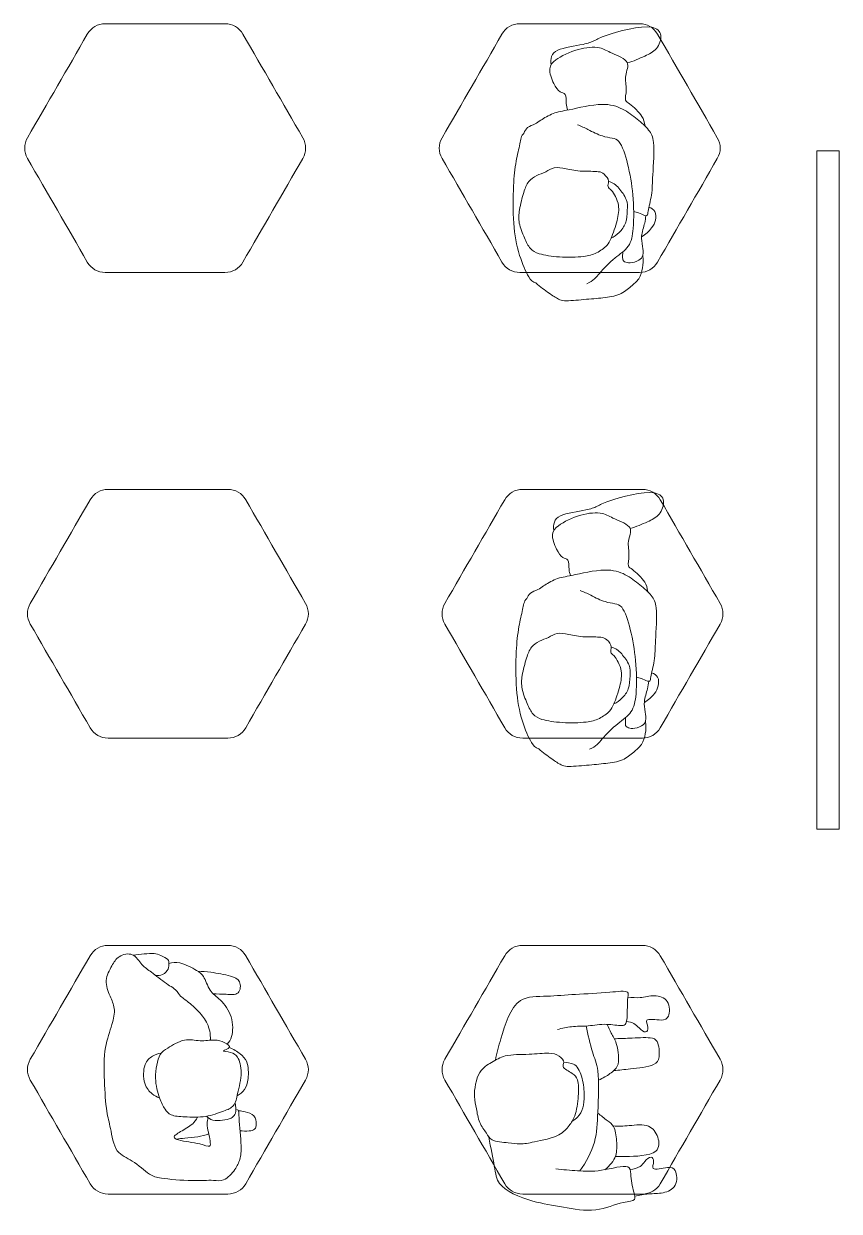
# Model space of a CAD drawing. Header units: centimetres. Extents: x -16.81 to -14.54, y 1.61 to 2.77.
# Drawn here: x -16.3373 to -16.2679, y 2.4335 to 2.5346 of the extents above; entities that cross this region are included whole.
import ezdxf

# ---------------------------------------------------------------- set-up
doc = ezdxf.new("R2010")
doc.units = ezdxf.units.CM
doc.header["$MEASUREMENT"] = 0
doc.layers.get('0').update_dxf_attribs({"lineweight": 0})
doc.layers.add('Planta$Gráfica', color=7, linetype='Continuous', lineweight=0)
doc.layers.add('Planta$Pantallas', color=7, linetype='Continuous', lineweight=0)

msp = doc.modelspace()

# ---------------------------------------------------------------- linework, layer by layer
at = {"color": 18, "lineweight": 0, "true_color": 0x000000}
for points, knots in [([(-16.29245, 2.5311), (-16.2925, 2.53134), (-16.29247, 2.5316), (-16.2924, 2.53182), (-16.29232, 2.53204), (-16.29218, 2.53222), (-16.29188, 2.53235), (-16.29137, 2.53259), (-16.29038, 2.53271), (-16.28973, 2.53285), (-16.28929, 2.53294), (-16.28902, 2.53305), (-16.28876, 2.53317), (-16.2885, 2.53329), (-16.28826, 2.53343), (-16.28775, 2.53361), (-16.28679, 2.53396), (-16.28484, 2.53447), (-16.28388, 2.5343), (-16.28339, 2.53421), (-16.28316, 2.53395), (-16.28311, 2.53361), (-16.28307, 2.53325), (-16.28323, 2.5328), (-16.28349, 2.53249), (-16.28374, 2.53219), (-16.28409, 2.53203), (-16.28448, 2.53185), (-16.28494, 2.53164), (-16.28544, 2.53141), (-16.28595, 2.53127)], [0, 0, 0, 0, 1, 1, 1, 2, 2, 2, 3, 3, 3, 4, 4, 4, 5, 5, 5, 6, 6, 6, 7, 7, 7, 8, 8, 8, 9, 9, 9, 10, 10, 10, 10]), ([(-16.28445, 2.52589), (-16.28451, 2.52627), (-16.28455, 2.52646), (-16.28471, 2.52672), (-16.28494, 2.52707), (-16.28544, 2.52755), (-16.28576, 2.52778), (-16.28594, 2.52791), (-16.28606, 2.52796), (-16.2861, 2.5281), (-16.28616, 2.52828), (-16.28606, 2.52863), (-16.28605, 2.52898), (-16.28604, 2.52938), (-16.28615, 2.52978), (-16.28609, 2.5302), (-16.28604, 2.53059), (-16.28582, 2.531), (-16.28597, 2.5313), (-16.28613, 2.53166), (-16.28679, 2.53188), (-16.28726, 2.53209), (-16.28767, 2.53228), (-16.28794, 2.53247), (-16.28833, 2.53255), (-16.28881, 2.53266), (-16.28948, 2.5326), (-16.29015, 2.53241), (-16.29087, 2.53221), (-16.2916, 2.53185), (-16.29205, 2.53152), (-16.29234, 2.5313), (-16.29252, 2.53109), (-16.29255, 2.53078), (-16.29259, 2.53042), (-16.29241, 2.52991), (-16.29222, 2.52951), (-16.29206, 2.52918), (-16.29188, 2.52893), (-16.29167, 2.52881), (-16.29152, 2.52872), (-16.29135, 2.52871), (-16.29126, 2.52858), (-16.29115, 2.52842), (-16.29117, 2.52807), (-16.29116, 2.52781), (-16.29114, 2.5276), (-16.2911, 2.52744), (-16.29101, 2.52726)], [0, 0, 0, 0, 1, 1, 1, 2, 2, 2, 3, 3, 3, 4, 4, 4, 5, 5, 5, 6, 6, 6, 7, 7, 7, 8, 8, 8, 9, 9, 9, 10, 10, 10, 11, 11, 11, 12, 12, 12, 13, 13, 13, 14, 14, 14, 15, 15, 15, 16, 16, 16, 16]), ([(-16.28542, 2.51863), (-16.28528, 2.51859), (-16.28515, 2.51856), (-16.285, 2.5185), (-16.28483, 2.51843), (-16.28464, 2.51833), (-16.28449, 2.51829), (-16.2844, 2.51826), (-16.28432, 2.51826), (-16.28428, 2.5183), (-16.28422, 2.51835), (-16.28422, 2.51848), (-16.28419, 2.51866), (-16.28413, 2.519), (-16.28399, 2.51953), (-16.28391, 2.52002), (-16.28382, 2.52057), (-16.28383, 2.52106), (-16.28379, 2.52175), (-16.28375, 2.52261), (-16.28364, 2.52378), (-16.28373, 2.52451), (-16.28379, 2.52498), (-16.28392, 2.52528), (-16.28415, 2.52556), (-16.2844, 2.52588), (-16.28476, 2.52618), (-16.28512, 2.52648), (-16.28551, 2.52679), (-16.28592, 2.52711), (-16.28637, 2.52734), (-16.28686, 2.52759), (-16.2874, 2.52775), (-16.28811, 2.52774), (-16.28899, 2.52773), (-16.29013, 2.52744), (-16.29092, 2.52728), (-16.29148, 2.52717), (-16.29187, 2.52712), (-16.29228, 2.52696), (-16.29266, 2.52681), (-16.29306, 2.52657), (-16.29332, 2.52639), (-16.29351, 2.52626), (-16.29363, 2.52617), (-16.2938, 2.52608), (-16.294, 2.52599), (-16.29427, 2.5259), (-16.29444, 2.52576), (-16.2946, 2.52564), (-16.29468, 2.52548), (-16.29475, 2.52532)], [0, 0, 0, 0, 1, 1, 1, 2, 2, 2, 3, 3, 3, 4, 4, 4, 5, 5, 5, 6, 6, 6, 7, 7, 7, 8, 8, 8, 9, 9, 9, 10, 10, 10, 11, 11, 11, 12, 12, 12, 13, 13, 13, 14, 14, 14, 15, 15, 15, 16, 16, 16, 17, 17, 17, 17]), ([(-16.28941, 2.51248), (-16.28882, 2.51272), (-16.28862, 2.51302), (-16.28833, 2.51336), (-16.28798, 2.51379), (-16.28748, 2.51427), (-16.287, 2.51467), (-16.28657, 2.51502), (-16.28615, 2.51529), (-16.28588, 2.51567), (-16.28561, 2.51606), (-16.28551, 2.51656), (-16.28546, 2.51719), (-16.28539, 2.51803), (-16.28541, 2.51909), (-16.28549, 2.52005), (-16.28558, 2.52097), (-16.28573, 2.52181), (-16.28594, 2.52268), (-16.28613, 2.52344), (-16.28637, 2.52422), (-16.28667, 2.52457), (-16.28684, 2.52477), (-16.28703, 2.52483), (-16.28725, 2.52487), (-16.2875, 2.52492), (-16.28778, 2.52495), (-16.28808, 2.52505), (-16.28847, 2.52517), (-16.2889, 2.52539), (-16.28931, 2.5256), (-16.2896, 2.52575), (-16.28988, 2.52589), (-16.2902, 2.526)], [0, 0, 0, 0, 1, 1, 1, 2, 2, 2, 3, 3, 3, 4, 4, 4, 5, 5, 5, 6, 6, 6, 7, 7, 7, 8, 8, 8, 9, 9, 9, 10, 10, 10, 11, 11, 11, 11]), ([(-16.29475, 2.52532), (-16.295, 2.52505), (-16.29504, 2.52474), (-16.2951, 2.52439), (-16.29519, 2.52395), (-16.29532, 2.52345), (-16.29542, 2.52292), (-16.29553, 2.52228), (-16.2956, 2.5216), (-16.29564, 2.5208), (-16.29569, 2.51983), (-16.2957, 2.51868), (-16.29562, 2.51763), (-16.29554, 2.51664), (-16.29539, 2.51573), (-16.29512, 2.51489), (-16.2949, 2.51417), (-16.2946, 2.5135), (-16.29434, 2.51306), (-16.29417, 2.51279), (-16.29402, 2.51261), (-16.29373, 2.51254)], [0, 0, 0, 0, 1, 1, 1, 2, 2, 2, 3, 3, 3, 4, 4, 4, 5, 5, 5, 6, 6, 6, 7, 7, 7, 7]), ([(-16.28734, 2.51635), (-16.28718, 2.51674), (-16.28696, 2.51733), (-16.28683, 2.51786), (-16.28671, 2.51834), (-16.28666, 2.51877), (-16.28671, 2.51913), (-16.28675, 2.51941), (-16.28685, 2.51966), (-16.28697, 2.51989), (-16.28707, 2.5201), (-16.28718, 2.52031), (-16.28733, 2.52045), (-16.28744, 2.52056), (-16.28758, 2.52063), (-16.2876, 2.52074), (-16.28763, 2.52085), (-16.28754, 2.52102), (-16.28755, 2.5212), (-16.28757, 2.52141), (-16.28776, 2.52165), (-16.28793, 2.5218), (-16.28808, 2.52193), (-16.28821, 2.52199), (-16.28843, 2.52201), (-16.28877, 2.52206), (-16.2893, 2.52203), (-16.2898, 2.52206), (-16.29029, 2.52208), (-16.29075, 2.52216), (-16.29117, 2.52225), (-16.29153, 2.52233), (-16.29187, 2.52241), (-16.29217, 2.52235), (-16.29243, 2.5223), (-16.29266, 2.52213), (-16.2929, 2.522), (-16.29315, 2.52188), (-16.29342, 2.5218), (-16.29367, 2.52168), (-16.29393, 2.52156), (-16.29417, 2.52139), (-16.29434, 2.52117), (-16.29454, 2.52093), (-16.29465, 2.52062), (-16.29477, 2.52025), (-16.29491, 2.5198), (-16.29505, 2.51924), (-16.29513, 2.51877), (-16.2952, 2.51836), (-16.29522, 2.51802), (-16.29515, 2.51764), (-16.29507, 2.51723), (-16.29488, 2.51678), (-16.29471, 2.51638), (-16.29455, 2.51602), (-16.29441, 2.5157), (-16.2942, 2.51548), (-16.29401, 2.51527), (-16.29377, 2.51514), (-16.29345, 2.51503), (-16.293, 2.51489), (-16.29239, 2.5148), (-16.29173, 2.51476), (-16.29102, 2.51472), (-16.29027, 2.51473), (-16.28969, 2.5148), (-16.28925, 2.51486), (-16.28891, 2.51494), (-16.28857, 2.51511), (-16.28825, 2.51527), (-16.28792, 2.51551), (-16.28771, 2.51574), (-16.28754, 2.51592), (-16.28745, 2.51609), (-16.28734, 2.51635)], [0, 0, 0, 0, 1, 1, 1, 2, 2, 2, 3, 3, 3, 4, 4, 4, 5, 5, 5, 6, 6, 6, 7, 7, 7, 8, 8, 8, 9, 9, 9, 10, 10, 10, 11, 11, 11, 12, 12, 12, 13, 13, 13, 14, 14, 14, 15, 15, 15, 16, 16, 16, 17, 17, 17, 18, 18, 18, 19, 19, 19, 20, 20, 20, 21, 21, 21, 22, 22, 22, 23, 23, 23, 24, 24, 24, 25, 25, 25, 25]), ([(-16.28734, 2.51635), (-16.28709, 2.51647), (-16.28686, 2.51663), (-16.28665, 2.51684), (-16.28643, 2.51706), (-16.28623, 2.51732), (-16.28611, 2.51764), (-16.28599, 2.51798), (-16.28598, 2.51838), (-16.28596, 2.51873), (-16.28595, 2.51905), (-16.28593, 2.51934), (-16.28605, 2.51964), (-16.28617, 2.51999), (-16.28646, 2.52035), (-16.28667, 2.5206), (-16.28682, 2.52077), (-16.28693, 2.52088), (-16.28708, 2.52097), (-16.28722, 2.52106), (-16.28738, 2.52113), (-16.28755, 2.52117)], [0, 0, 0, 0, 1, 1, 1, 2, 2, 2, 3, 3, 3, 4, 4, 4, 5, 5, 5, 6, 6, 6, 7, 7, 7, 7]), ([(-16.28474, 2.51648), (-16.28441, 2.51666), (-16.2841, 2.51695), (-16.28389, 2.51722), (-16.28372, 2.51744), (-16.28362, 2.51764), (-16.28356, 2.51788), (-16.28351, 2.51813), (-16.28351, 2.51841), (-16.28362, 2.51862), (-16.28372, 2.51881), (-16.28392, 2.51893), (-16.28412, 2.519)], [0, 0, 0, 0, 1, 1, 1, 2, 2, 2, 3, 3, 3, 4, 4, 4, 4]), ([(-16.28438, 2.51827), (-16.28441, 2.51806), (-16.28443, 2.51788), (-16.28448, 2.51764), (-16.28456, 2.51731), (-16.2847, 2.51685), (-16.28474, 2.51653), (-16.28478, 2.51622), (-16.28471, 2.51604), (-16.28466, 2.51565), (-16.28463, 2.51542), (-16.2846, 2.51511), (-16.28464, 2.51491), (-16.28468, 2.51469), (-16.28481, 2.51458), (-16.28498, 2.51448), (-16.2852, 2.51436), (-16.2855, 2.51426), (-16.28573, 2.51425), (-16.28591, 2.51424), (-16.28606, 2.51429), (-16.28619, 2.51435), (-16.2863, 2.51441), (-16.28641, 2.51447), (-16.28634, 2.51519)], [0, 0, 0, 0, 1, 1, 1, 2, 2, 2, 3, 3, 3, 4, 4, 4, 5, 5, 5, 6, 6, 6, 7, 7, 7, 8, 8, 8, 8]), ([(-16.29373, 2.51254), (-16.29338, 2.51222), (-16.29299, 2.51192), (-16.29262, 2.51167), (-16.29232, 2.51146), (-16.29204, 2.51128), (-16.29182, 2.51117), (-16.29165, 2.51109), (-16.29152, 2.51104), (-16.2913, 2.51103), (-16.29091, 2.51101), (-16.29024, 2.51107), (-16.28965, 2.51113), (-16.28907, 2.51118), (-16.28855, 2.51122), (-16.28803, 2.51128), (-16.28753, 2.51134), (-16.28703, 2.51141), (-16.28661, 2.51159), (-16.28623, 2.51176), (-16.28593, 2.51201), (-16.28565, 2.51225), (-16.2854, 2.51246), (-16.28516, 2.51265), (-16.28499, 2.5129), (-16.28482, 2.51316), (-16.28472, 2.51349), (-16.28466, 2.51382), (-16.28461, 2.51414), (-16.28459, 2.51446), (-16.28465, 2.51486)], [0, 0, 0, 0, 1, 1, 1, 2, 2, 2, 3, 3, 3, 4, 4, 4, 5, 5, 5, 6, 6, 6, 7, 7, 7, 8, 8, 8, 9, 9, 9, 10, 10, 10, 10]), ([(-16.3192, 2.4422), (-16.319, 2.44218), (-16.31901, 2.44186), (-16.319, 2.44146), (-16.31897, 2.44076), (-16.31885, 2.4398), (-16.31882, 2.43911), (-16.31881, 2.43863), (-16.31885, 2.43828), (-16.31894, 2.43795), (-16.31902, 2.43766), (-16.31914, 2.43739), (-16.31935, 2.43709), (-16.3196, 2.43674), (-16.31996, 2.43635), (-16.32031, 2.43621), (-16.32059, 2.43609), (-16.32085, 2.43614), (-16.32118, 2.43616), (-16.32165, 2.43618), (-16.32227, 2.43614), (-16.323, 2.43615), (-16.32389, 2.43616), (-16.32495, 2.43625), (-16.32561, 2.43635), (-16.32604, 2.43642), (-16.32631, 2.43649), (-16.32663, 2.4367), (-16.32704, 2.43697), (-16.32756, 2.43747), (-16.32808, 2.4378), (-16.32856, 2.4381), (-16.32905, 2.43826), (-16.32936, 2.43868), (-16.32971, 2.43916), (-16.32981, 2.43996), (-16.32994, 2.44058), (-16.33005, 2.44111), (-16.33017, 2.44151), (-16.33025, 2.44204), (-16.33037, 2.44275), (-16.33042, 2.4437), (-16.33045, 2.44464), (-16.33049, 2.44563), (-16.33051, 2.44662), (-16.33036, 2.44747), (-16.33023, 2.4482), (-16.32999, 2.44883), (-16.32982, 2.44942), (-16.32967, 2.44992), (-16.32957, 2.45039), (-16.32962, 2.4508), (-16.32966, 2.45116), (-16.32982, 2.45147), (-16.32998, 2.45184), (-16.33015, 2.45225), (-16.33033, 2.45272), (-16.3303, 2.45318), (-16.33027, 2.45362), (-16.33003, 2.45404), (-16.32982, 2.45441), (-16.32964, 2.45473), (-16.32949, 2.45501), (-16.32919, 2.4552), (-16.32888, 2.4554), (-16.32842, 2.45551), (-16.32808, 2.45536), (-16.32773, 2.45522), (-16.32751, 2.45481), (-16.32726, 2.45453), (-16.32702, 2.45426), (-16.32676, 2.45411), (-16.32645, 2.45387), (-16.32606, 2.45359), (-16.32559, 2.45318), (-16.32518, 2.45291), (-16.3248, 2.45265), (-16.32447, 2.45251), (-16.32419, 2.45212), (-16.32417, 2.4521), (-16.32416, 2.45208), (-16.32415, 2.45206), (-16.32391, 2.45174), (-16.32368, 2.4516), (-16.32341, 2.4514), (-16.32309, 2.45116), (-16.32273, 2.45083), (-16.32242, 2.4505), (-16.32213, 2.45019), (-16.32188, 2.44988), (-16.3217, 2.4495), (-16.32153, 2.44912), (-16.32142, 2.44866), (-16.32143, 2.44809)], [0, 0, 0, 0, 1, 1, 1, 2, 2, 2, 3, 3, 3, 4, 4, 4, 5, 5, 5, 6, 6, 6, 7, 7, 7, 8, 8, 8, 9, 9, 9, 10, 10, 10, 11, 11, 11, 12, 12, 12, 13, 13, 13, 14, 14, 14, 15, 15, 15, 16, 16, 16, 17, 17, 17, 18, 18, 18, 19, 19, 19, 20, 20, 20, 21, 21, 21, 22, 22, 22, 23, 23, 23, 24, 24, 24, 25, 25, 25, 26, 26, 26, 27, 27, 27, 28, 28, 28, 29, 29, 29, 30, 30, 30, 31, 31, 31, 31]), ([(-16.32611, 2.45361), (-16.3259, 2.45358), (-16.32569, 2.4536), (-16.3255, 2.45369), (-16.3253, 2.45379), (-16.32512, 2.45397), (-16.32504, 2.45415), (-16.32497, 2.45431), (-16.32497, 2.45447), (-16.32497, 2.45462), (-16.32497, 2.45474), (-16.32498, 2.45485), (-16.32506, 2.45495), (-16.32517, 2.45509), (-16.32544, 2.45521), (-16.32566, 2.4553), (-16.32586, 2.45538), (-16.32603, 2.45544), (-16.32623, 2.45546), (-16.32647, 2.45548), (-16.32677, 2.45546), (-16.32707, 2.45544), (-16.32738, 2.45541), (-16.3277, 2.45538), (-16.32801, 2.45533)], [0, 0, 0, 0, 1, 1, 1, 2, 2, 2, 3, 3, 3, 4, 4, 4, 5, 5, 5, 6, 6, 6, 7, 7, 7, 8, 8, 8, 8]), ([(-16.32001, 2.44776), (-16.31985, 2.44795), (-16.31972, 2.44813), (-16.31963, 2.44841), (-16.31951, 2.44883), (-16.3195, 2.44949), (-16.31967, 2.45007), (-16.31985, 2.45065), (-16.32021, 2.45114), (-16.32059, 2.4515), (-16.32091, 2.4518), (-16.32124, 2.45201), (-16.32147, 2.45236), (-16.3217, 2.45271), (-16.32184, 2.4532), (-16.32202, 2.4535), (-16.32216, 2.45374), (-16.32234, 2.45386), (-16.32261, 2.45402), (-16.323, 2.45426), (-16.32359, 2.45458), (-16.32405, 2.45467), (-16.3244, 2.45475), (-16.32467, 2.45469), (-16.32497, 2.45462)], [0, 0, 0, 0, 1, 1, 1, 2, 2, 2, 3, 3, 3, 4, 4, 4, 5, 5, 5, 6, 6, 6, 7, 7, 7, 8, 8, 8, 8]), ([(-16.32121, 2.45205), (-16.32084, 2.452), (-16.3205, 2.45202), (-16.3201, 2.452), (-16.31972, 2.45197), (-16.31931, 2.45191), (-16.31908, 2.45212), (-16.31887, 2.45232), (-16.31883, 2.45278), (-16.31896, 2.45306), (-16.31909, 2.45334), (-16.31938, 2.45344), (-16.31974, 2.45354), (-16.32024, 2.45368), (-16.32088, 2.4538), (-16.32139, 2.45387), (-16.3218, 2.45393), (-16.32214, 2.45395), (-16.32251, 2.45396)], [0, 0, 0, 0, 1, 1, 1, 2, 2, 2, 3, 3, 3, 4, 4, 4, 5, 5, 5, 6, 6, 6, 6]), ([(-16.29718, 2.4464), (-16.29709, 2.44701), (-16.29691, 2.44757), (-16.29671, 2.44821), (-16.29636, 2.44939), (-16.29595, 2.45088), (-16.29506, 2.45146), (-16.29445, 2.45185), (-16.29361, 2.45181), (-16.29279, 2.45184), (-16.29201, 2.45186), (-16.29124, 2.45194), (-16.29037, 2.45199), (-16.28945, 2.45205), (-16.28841, 2.45208), (-16.28746, 2.45217), (-16.28677, 2.45223), (-16.28612, 2.45233), (-16.28594, 2.45217), (-16.28585, 2.45209), (-16.28589, 2.45193), (-16.28591, 2.45174), (-16.28595, 2.45144), (-16.28595, 2.45104), (-16.28596, 2.45061), (-16.28596, 2.45019), (-16.28597, 2.44973), (-16.28609, 2.44951), (-16.28616, 2.44938), (-16.28627, 2.44934), (-16.28644, 2.44933), (-16.28675, 2.44932), (-16.28724, 2.44943), (-16.28773, 2.44944), (-16.28826, 2.44946), (-16.28878, 2.44936), (-16.2893, 2.44931), (-16.28978, 2.44927), (-16.29026, 2.44929), (-16.29071, 2.44924), (-16.29112, 2.4492), (-16.29151, 2.44911), (-16.2919, 2.449)], [0, 0, 0, 0, 1, 1, 1, 2, 2, 2, 3, 3, 3, 4, 4, 4, 5, 5, 5, 6, 6, 6, 7, 7, 7, 8, 8, 8, 9, 9, 9, 10, 10, 10, 11, 11, 11, 12, 12, 12, 13, 13, 13, 14, 14, 14, 14]), ([(-16.28591, 2.45175), (-16.28556, 2.45172), (-16.28522, 2.45169), (-16.28487, 2.45172), (-16.28447, 2.45176), (-16.28407, 2.45189), (-16.28365, 2.45188), (-16.28324, 2.45187), (-16.2828, 2.45173), (-16.28257, 2.45138), (-16.28234, 2.45102), (-16.28232, 2.45044), (-16.28246, 2.45013), (-16.28256, 2.4499), (-16.28276, 2.44981), (-16.28309, 2.44981), (-16.28352, 2.44981), (-16.28417, 2.44995), (-16.28431, 2.44979), (-16.2844, 2.44968), (-16.28423, 2.44941), (-16.28421, 2.44918), (-16.28419, 2.44899), (-16.28427, 2.44881), (-16.2844, 2.44879), (-16.28456, 2.44876), (-16.28479, 2.44896), (-16.28496, 2.44913), (-16.28512, 2.44928), (-16.28522, 2.44941), (-16.2854, 2.4495), (-16.28556, 2.44959), (-16.28579, 2.44966), (-16.28602, 2.44968)], [0, 0, 0, 0, 1, 1, 1, 2, 2, 2, 3, 3, 3, 4, 4, 4, 5, 5, 5, 6, 6, 6, 7, 7, 7, 8, 8, 8, 9, 9, 9, 10, 10, 10, 11, 11, 11, 11]), ([(-16.28999, 2.43697), (-16.28945, 2.4377), (-16.28899, 2.43858), (-16.28876, 2.43942), (-16.28853, 2.44023), (-16.28851, 2.44101), (-16.28847, 2.44199), (-16.28842, 2.44313), (-16.28834, 2.44455), (-16.28847, 2.44549), (-16.28856, 2.44614), (-16.28875, 2.44655), (-16.28893, 2.4471), (-16.28913, 2.44774), (-16.2893, 2.44857), (-16.28947, 2.4493)], [0, 0, 0, 0, 1, 1, 1, 2, 2, 2, 3, 3, 3, 4, 4, 4, 5, 5, 5, 5]), ([(-16.28841, 2.4447), (-16.28822, 2.44478), (-16.28806, 2.44485), (-16.28786, 2.44497), (-16.2876, 2.44513), (-16.28726, 2.44535), (-16.28704, 2.44557), (-16.28685, 2.44577), (-16.28675, 2.44597), (-16.28671, 2.44627), (-16.28666, 2.44671), (-16.28675, 2.44735), (-16.2869, 2.44782), (-16.28702, 2.44818), (-16.28719, 2.44844), (-16.28733, 2.4487), (-16.28745, 2.44894), (-16.28755, 2.44919), (-16.28766, 2.44944)], [0, 0, 0, 0, 1, 1, 1, 2, 2, 2, 3, 3, 3, 4, 4, 4, 5, 5, 5, 6, 6, 6, 6]), ([(-16.32576, 2.44318), (-16.32562, 2.4428), (-16.32547, 2.44248), (-16.3253, 2.44223), (-16.32516, 2.44202), (-16.325, 2.44185), (-16.32478, 2.44175), (-16.32448, 2.44161), (-16.32408, 2.44159), (-16.32362, 2.44157), (-16.32306, 2.44154), (-16.32243, 2.44152), (-16.32184, 2.44161), (-16.32128, 2.4417), (-16.32076, 2.44189), (-16.32031, 2.44206), (-16.31996, 2.44219), (-16.31965, 2.4423), (-16.31947, 2.44253), (-16.31927, 2.44277), (-16.31921, 2.44313), (-16.31912, 2.44356), (-16.319, 2.4441), (-16.31882, 2.44473), (-16.31882, 2.44533), (-16.31882, 2.44585), (-16.31894, 2.44635), (-16.31913, 2.44665), (-16.31927, 2.44687), (-16.31944, 2.44698), (-16.31972, 2.44705), (-16.31999, 2.44712), (-16.32036, 2.44714), (-16.32033, 2.4472), (-16.3203, 2.44725), (-16.3199, 2.44734), (-16.31983, 2.44747), (-16.31975, 2.44759), (-16.31999, 2.44776), (-16.32022, 2.44788), (-16.3205, 2.44803), (-16.32077, 2.4481), (-16.32109, 2.4481), (-16.32146, 2.44811), (-16.32189, 2.44802), (-16.32232, 2.44804), (-16.32275, 2.44806), (-16.32318, 2.44819), (-16.32364, 2.4481), (-16.32414, 2.44801), (-16.32468, 2.44766), (-16.32507, 2.44742), (-16.32535, 2.44725), (-16.32554, 2.44714), (-16.3257, 2.44686), (-16.32595, 2.44643), (-16.32612, 2.44559), (-16.3261, 2.44487), (-16.32609, 2.44421), (-16.32594, 2.44365), (-16.32576, 2.44318)], [0, 0, 0, 0, 1, 1, 1, 2, 2, 2, 3, 3, 3, 4, 4, 4, 5, 5, 5, 6, 6, 6, 7, 7, 7, 8, 8, 8, 9, 9, 9, 10, 10, 10, 11, 11, 11, 12, 12, 12, 13, 13, 13, 14, 14, 14, 15, 15, 15, 16, 16, 16, 17, 17, 17, 18, 18, 18, 19, 19, 19, 20, 20, 20, 20]), ([(-16.28711, 2.44551), (-16.28664, 2.44554), (-16.28625, 2.44559), (-16.2857, 2.44565), (-16.28505, 2.44571), (-16.28417, 2.44579), (-16.28372, 2.44602), (-16.28343, 2.44616), (-16.28331, 2.44636), (-16.28326, 2.44667), (-16.2832, 2.44707), (-16.28326, 2.44766), (-16.28343, 2.44797), (-16.28355, 2.44818), (-16.28373, 2.44825), (-16.28401, 2.44829), (-16.28446, 2.44834), (-16.28517, 2.44828), (-16.28577, 2.44826), (-16.28625, 2.44823), (-16.28665, 2.44823), (-16.28707, 2.44821)], [0, 0, 0, 0, 1, 1, 1, 2, 2, 2, 3, 3, 3, 4, 4, 4, 5, 5, 5, 6, 6, 6, 7, 7, 7, 7]), ([(-16.32576, 2.44318), (-16.32599, 2.44325), (-16.32619, 2.44336), (-16.3264, 2.44352), (-16.32664, 2.44372), (-16.32688, 2.44401), (-16.32701, 2.44442), (-16.32717, 2.44491), (-16.32716, 2.44557), (-16.32699, 2.44601), (-16.32685, 2.44636), (-16.32662, 2.44658), (-16.32636, 2.44673), (-16.32613, 2.44687), (-16.32588, 2.44695), (-16.32562, 2.44699)], [0, 0, 0, 0, 1, 1, 1, 2, 2, 2, 3, 3, 3, 4, 4, 4, 5, 5, 5, 5]), ([(-16.31916, 2.44336), (-16.31892, 2.44349), (-16.3187, 2.44367), (-16.31854, 2.44389), (-16.31837, 2.44414), (-16.31827, 2.44444), (-16.31823, 2.44482), (-16.31818, 2.44528), (-16.3182, 2.44586), (-16.31835, 2.44625), (-16.31847, 2.44655), (-16.31866, 2.44673), (-16.3189, 2.44692), (-16.31916, 2.44713), (-16.31949, 2.44734), (-16.31982, 2.44747)], [0, 0, 0, 0, 1, 1, 1, 2, 2, 2, 3, 3, 3, 4, 4, 4, 5, 5, 5, 5]), ([(-16.29609, 2.43936), (-16.2957, 2.43932), (-16.29541, 2.43926), (-16.2951, 2.43926), (-16.29474, 2.43926), (-16.29436, 2.43934), (-16.29386, 2.43944), (-16.2932, 2.43957), (-16.29234, 2.43974), (-16.29179, 2.44004), (-16.29137, 2.44026), (-16.29112, 2.44054), (-16.29091, 2.44082), (-16.29072, 2.44107), (-16.29056, 2.44132), (-16.29043, 2.44166), (-16.29027, 2.44212), (-16.29017, 2.44275), (-16.29013, 2.44334), (-16.29009, 2.44387), (-16.2901, 2.44437), (-16.29021, 2.44471), (-16.29029, 2.44495), (-16.29041, 2.44511), (-16.29065, 2.44527), (-16.29093, 2.44546), (-16.29135, 2.44565), (-16.29142, 2.44583), (-16.29146, 2.44595), (-16.29137, 2.44607), (-16.29137, 2.44621), (-16.29137, 2.44639), (-16.29155, 2.4466), (-16.29176, 2.44674), (-16.292, 2.44691), (-16.29228, 2.44697), (-16.29263, 2.44698), (-16.2931, 2.447), (-16.29369, 2.44692), (-16.29432, 2.44689), (-16.29502, 2.44686), (-16.29577, 2.44689), (-16.29634, 2.44676), (-16.2968, 2.44664), (-16.29715, 2.44642), (-16.29751, 2.4462), (-16.29787, 2.44599), (-16.29824, 2.44578), (-16.29851, 2.44535), (-16.29884, 2.44481), (-16.29899, 2.4439), (-16.29897, 2.4433), (-16.29896, 2.44288), (-16.29887, 2.4426), (-16.2988, 2.44226), (-16.29873, 2.4419), (-16.29868, 2.44146), (-16.29852, 2.44109), (-16.29837, 2.44074), (-16.29812, 2.44045), (-16.29795, 2.44018), (-16.29781, 2.43995), (-16.29771, 2.43974), (-16.29747, 2.43961), (-16.29715, 2.43944), (-16.29655, 2.43941), (-16.29609, 2.43936)], [0, 0, 0, 0, 1, 1, 1, 2, 2, 2, 3, 3, 3, 4, 4, 4, 5, 5, 5, 6, 6, 6, 7, 7, 7, 8, 8, 8, 9, 9, 9, 10, 10, 10, 11, 11, 11, 12, 12, 12, 13, 13, 13, 14, 14, 14, 15, 15, 15, 16, 16, 16, 17, 17, 17, 18, 18, 18, 19, 19, 19, 20, 20, 20, 21, 21, 21, 22, 22, 22, 22]), ([(-16.29065, 2.4412), (-16.29048, 2.4413), (-16.29032, 2.44142), (-16.29019, 2.44155), (-16.28998, 2.44177), (-16.28983, 2.44204), (-16.28975, 2.44233), (-16.28965, 2.44265), (-16.28963, 2.443), (-16.28963, 2.44338), (-16.28963, 2.44383), (-16.28967, 2.44433), (-16.28981, 2.44484), (-16.28993, 2.44531), (-16.29013, 2.44578), (-16.29042, 2.44599), (-16.29056, 2.44608), (-16.29072, 2.44612), (-16.29137, 2.44622)], [0, 0, 0, 0, 1, 1, 1, 2, 2, 2, 3, 3, 3, 4, 4, 4, 5, 5, 5, 6, 6, 6, 6]), ([(-16.32176, 2.44163), (-16.32161, 2.44148), (-16.32145, 2.44134), (-16.32124, 2.44129), (-16.32099, 2.44122), (-16.32069, 2.44125), (-16.3204, 2.44129), (-16.32012, 2.44132), (-16.31986, 2.44136), (-16.31968, 2.44145), (-16.31953, 2.44153), (-16.31943, 2.44164), (-16.31935, 2.44177), (-16.31927, 2.4419), (-16.31921, 2.44206), (-16.31934, 2.44275)], [0, 0, 0, 0, 1, 1, 1, 2, 2, 2, 3, 3, 3, 4, 4, 4, 5, 5, 5, 5]), ([(-16.31892, 2.44039), (-16.31867, 2.44034), (-16.3184, 2.44035), (-16.31815, 2.44037), (-16.31795, 2.44039), (-16.31777, 2.44042), (-16.31767, 2.44052), (-16.31757, 2.44061), (-16.31755, 2.44077), (-16.31755, 2.44095), (-16.31755, 2.44118), (-16.31757, 2.44146), (-16.31773, 2.44164), (-16.31791, 2.44184), (-16.31824, 2.44193), (-16.31849, 2.44199), (-16.31869, 2.44204), (-16.31884, 2.44208), (-16.31902, 2.44209)], [0, 0, 0, 0, 1, 1, 1, 2, 2, 2, 3, 3, 3, 4, 4, 4, 5, 5, 5, 6, 6, 6, 6]), ([(-16.28787, 2.43707), (-16.28766, 2.43723), (-16.28747, 2.43742), (-16.28731, 2.43762), (-16.28715, 2.43782), (-16.28702, 2.43801), (-16.28694, 2.43828), (-16.28684, 2.43862), (-16.28684, 2.43907), (-16.28687, 2.43954), (-16.2869, 2.43999), (-16.28697, 2.44046), (-16.28714, 2.44075), (-16.28727, 2.44097), (-16.28746, 2.44109), (-16.28767, 2.44125), (-16.28792, 2.44144), (-16.2882, 2.44168), (-16.28847, 2.44187)], [0, 0, 0, 0, 1, 1, 1, 2, 2, 2, 3, 3, 3, 4, 4, 4, 5, 5, 5, 6, 6, 6, 6]), ([(-16.32163, 2.44151), (-16.32168, 2.44133), (-16.32172, 2.44119), (-16.32171, 2.44095), (-16.3217, 2.44057), (-16.32153, 2.43994), (-16.32146, 2.43953), (-16.32143, 2.4393), (-16.32142, 2.43913), (-16.32151, 2.43908), (-16.32163, 2.43901), (-16.32195, 2.43916), (-16.32234, 2.43926), (-16.32291, 2.4394), (-16.32366, 2.43946), (-16.32414, 2.4396), (-16.32435, 2.43966), (-16.32451, 2.43974), (-16.32452, 2.43984), (-16.32453, 2.43993), (-16.32448, 2.43997), (-16.32438, 2.44005), (-16.32418, 2.44019), (-16.3238, 2.44042), (-16.32344, 2.44063), (-16.32309, 2.44085), (-16.32277, 2.44104), (-16.32254, 2.44155)], [0, 0, 0, 0, 1, 1, 1, 2, 2, 2, 3, 3, 3, 4, 4, 4, 5, 5, 5, 6, 6, 6, 7, 7, 7, 8, 8, 8, 9, 9, 9, 9]), ([(-16.28697, 2.43818), (-16.28671, 2.43818), (-16.28646, 2.43819), (-16.28607, 2.43819), (-16.28532, 2.43821), (-16.28404, 2.43823), (-16.28354, 2.43865), (-16.28321, 2.43894), (-16.28323, 2.43942), (-16.28337, 2.43983), (-16.28351, 2.44025), (-16.28377, 2.44061), (-16.28415, 2.44077), (-16.28461, 2.44095), (-16.28524, 2.44087), (-16.2858, 2.44082), (-16.28629, 2.44078), (-16.28672, 2.44077), (-16.28717, 2.44079)], [0, 0, 0, 0, 1, 1, 1, 2, 2, 2, 3, 3, 3, 4, 4, 4, 5, 5, 5, 6, 6, 6, 6]), ([(-16.32158, 2.44011), (-16.32189, 2.44001), (-16.32218, 2.43993), (-16.32251, 2.43987), (-16.32288, 2.43982), (-16.32329, 2.4398), (-16.32362, 2.43976), (-16.32388, 2.43973), (-16.32408, 2.4397), (-16.32431, 2.43966)], [0, 0, 0, 0, 1, 1, 1, 2, 2, 2, 3, 3, 3, 3]), ([(-16.29205, 2.43715), (-16.29144, 2.43706), (-16.29081, 2.43702), (-16.2902, 2.43698), (-16.28956, 2.43694), (-16.28895, 2.4369), (-16.28815, 2.43702), (-16.28732, 2.43715), (-16.28629, 2.43747), (-16.28591, 2.43731), (-16.28571, 2.43722), (-16.2857, 2.43699), (-16.28567, 2.4367), (-16.28563, 2.43624), (-16.28553, 2.43562), (-16.28541, 2.43517), (-16.28534, 2.43488), (-16.28525, 2.43467), (-16.28535, 2.43454), (-16.28546, 2.43439), (-16.28586, 2.43438), (-16.2863, 2.43428), (-16.287, 2.43413), (-16.28781, 2.43376), (-16.28865, 2.43365), (-16.28957, 2.43353), (-16.29052, 2.43372), (-16.2914, 2.43388), (-16.29231, 2.43404), (-16.29315, 2.43416), (-16.29399, 2.43439), (-16.29516, 2.43471), (-16.29634, 2.43524), (-16.29683, 2.4359), (-16.2971, 2.43627), (-16.29715, 2.43669), (-16.29728, 2.4374), (-16.2974, 2.43805), (-16.29759, 2.43894), (-16.29773, 2.43984)], [0, 0, 0, 0, 1, 1, 1, 2, 2, 2, 3, 3, 3, 4, 4, 4, 5, 5, 5, 6, 6, 6, 7, 7, 7, 8, 8, 8, 9, 9, 9, 10, 10, 10, 11, 11, 11, 12, 12, 12, 13, 13, 13, 13]), ([(-16.28532, 2.43482), (-16.28493, 2.4349), (-16.28454, 2.43498), (-16.28414, 2.43501), (-16.28374, 2.43504), (-16.28333, 2.43503), (-16.28292, 2.43511), (-16.2825, 2.43519), (-16.28208, 2.43537), (-16.28189, 2.43574), (-16.28169, 2.43612), (-16.28172, 2.4367), (-16.28189, 2.43699), (-16.28202, 2.43722), (-16.28222, 2.43728), (-16.28255, 2.43725), (-16.28297, 2.43721), (-16.28361, 2.43702), (-16.28376, 2.43717), (-16.28386, 2.43727), (-16.28372, 2.43755), (-16.28372, 2.43778), (-16.28371, 2.43798), (-16.28381, 2.43814), (-16.28394, 2.43815), (-16.28411, 2.43816), (-16.28432, 2.43794), (-16.28447, 2.43776), (-16.28461, 2.4376), (-16.2847, 2.43746), (-16.28487, 2.43735), (-16.28509, 2.43721), (-16.28543, 2.4371), (-16.28573, 2.43709)], [0, 0, 0, 0, 1, 1, 1, 2, 2, 2, 3, 3, 3, 4, 4, 4, 5, 5, 5, 6, 6, 6, 7, 7, 7, 8, 8, 8, 9, 9, 9, 10, 10, 10, 11, 11, 11, 11])]:
    msp.add_open_spline(points, degree=3, knots=knots, dxfattribs=at)
at = {"color": 9, "lineweight": 0, "true_color": 0xbebebe}
for points, knots in [([(-16.29222, 2.49147), (-16.29226, 2.49171), (-16.29224, 2.49197), (-16.29216, 2.49219), (-16.29208, 2.49241), (-16.29195, 2.49258), (-16.29165, 2.49272), (-16.29113, 2.49296), (-16.29014, 2.49308), (-16.2895, 2.49322), (-16.28906, 2.49331), (-16.28878, 2.49341), (-16.28853, 2.49353), (-16.28827, 2.49366), (-16.28803, 2.4938), (-16.28752, 2.49398), (-16.28655, 2.49433), (-16.2846, 2.49483), (-16.28365, 2.49467), (-16.28316, 2.49458), (-16.28292, 2.49432), (-16.28288, 2.49398), (-16.28283, 2.49362), (-16.283, 2.49316), (-16.28325, 2.49286), (-16.28351, 2.49255), (-16.28386, 2.49239), (-16.28425, 2.49221), (-16.2847, 2.49201), (-16.28521, 2.49178), (-16.28572, 2.49164)], [0, 0, 0, 0, 1, 1, 1, 2, 2, 2, 3, 3, 3, 4, 4, 4, 5, 5, 5, 6, 6, 6, 7, 7, 7, 8, 8, 8, 9, 9, 9, 10, 10, 10, 10]), ([(-16.28422, 2.48626), (-16.28428, 2.48664), (-16.28431, 2.48683), (-16.28448, 2.48708), (-16.28471, 2.48744), (-16.2852, 2.48792), (-16.28552, 2.48815), (-16.2857, 2.48828), (-16.28583, 2.48833), (-16.28587, 2.48847), (-16.28593, 2.48865), (-16.28583, 2.489), (-16.28582, 2.48934), (-16.28581, 2.48975), (-16.28592, 2.49015), (-16.28586, 2.49056), (-16.2858, 2.49096), (-16.28559, 2.49136), (-16.28573, 2.49167), (-16.2859, 2.49202), (-16.28656, 2.49224), (-16.28703, 2.49246), (-16.28744, 2.49265), (-16.28771, 2.49283), (-16.28809, 2.49292), (-16.28858, 2.49302), (-16.28924, 2.49297), (-16.28992, 2.49278), (-16.29064, 2.49258), (-16.29136, 2.49222), (-16.29182, 2.49188), (-16.29211, 2.49166), (-16.29229, 2.49145), (-16.29232, 2.49115), (-16.29236, 2.49078), (-16.29218, 2.49028), (-16.29198, 2.48988), (-16.29182, 2.48955), (-16.29165, 2.4893), (-16.29144, 2.48918), (-16.29129, 2.48909), (-16.29112, 2.48907), (-16.29103, 2.48895), (-16.29092, 2.48878), (-16.29094, 2.48844), (-16.29092, 2.48817), (-16.29091, 2.48796), (-16.29086, 2.48781), (-16.29078, 2.48763)], [0, 0, 0, 0, 1, 1, 1, 2, 2, 2, 3, 3, 3, 4, 4, 4, 5, 5, 5, 6, 6, 6, 7, 7, 7, 8, 8, 8, 9, 9, 9, 10, 10, 10, 11, 11, 11, 12, 12, 12, 13, 13, 13, 14, 14, 14, 15, 15, 15, 16, 16, 16, 16]), ([(-16.28518, 2.479), (-16.28504, 2.47896), (-16.28491, 2.47893), (-16.28476, 2.47887), (-16.2846, 2.4788), (-16.2844, 2.4787), (-16.28425, 2.47866), (-16.28416, 2.47863), (-16.28409, 2.47863), (-16.28404, 2.47866), (-16.28399, 2.47872), (-16.28398, 2.47884), (-16.28396, 2.47902), (-16.2839, 2.47937), (-16.28375, 2.4799), (-16.28367, 2.48039), (-16.28359, 2.48094), (-16.28359, 2.48143), (-16.28356, 2.48211), (-16.28352, 2.48298), (-16.28341, 2.48414), (-16.2835, 2.48488), (-16.28355, 2.48535), (-16.28369, 2.48565), (-16.28392, 2.48593), (-16.28416, 2.48624), (-16.28452, 2.48655), (-16.28489, 2.48684), (-16.28528, 2.48716), (-16.28568, 2.48747), (-16.28613, 2.48771), (-16.28662, 2.48796), (-16.28717, 2.48812), (-16.28787, 2.48811), (-16.28876, 2.48809), (-16.28989, 2.48781), (-16.29069, 2.48765), (-16.29125, 2.48754), (-16.29164, 2.48749), (-16.29205, 2.48733), (-16.29243, 2.48718), (-16.29282, 2.48693), (-16.29309, 2.48675), (-16.29327, 2.48663), (-16.29339, 2.48654), (-16.29357, 2.48645), (-16.29377, 2.48635), (-16.29404, 2.48627), (-16.29421, 2.48613), (-16.29436, 2.48601), (-16.29445, 2.48585), (-16.29452, 2.48569)], [0, 0, 0, 0, 1, 1, 1, 2, 2, 2, 3, 3, 3, 4, 4, 4, 5, 5, 5, 6, 6, 6, 7, 7, 7, 8, 8, 8, 9, 9, 9, 10, 10, 10, 11, 11, 11, 12, 12, 12, 13, 13, 13, 14, 14, 14, 15, 15, 15, 16, 16, 16, 17, 17, 17, 17]), ([(-16.28918, 2.47285), (-16.28859, 2.47309), (-16.28839, 2.47339), (-16.2881, 2.47373), (-16.28774, 2.47415), (-16.28725, 2.47464), (-16.28677, 2.47503), (-16.28633, 2.47538), (-16.28591, 2.47566), (-16.28565, 2.47604), (-16.28538, 2.47643), (-16.28528, 2.47693), (-16.28522, 2.47756), (-16.28515, 2.4784), (-16.28517, 2.47945), (-16.28526, 2.48041), (-16.28535, 2.48134), (-16.28549, 2.48218), (-16.28571, 2.48305), (-16.2859, 2.4838), (-16.28614, 2.48459), (-16.28644, 2.48494), (-16.28661, 2.48514), (-16.2868, 2.4852), (-16.28702, 2.48524), (-16.28726, 2.48529), (-16.28754, 2.48532), (-16.28785, 2.48542), (-16.28823, 2.48553), (-16.28866, 2.48575), (-16.28907, 2.48596), (-16.28937, 2.48611), (-16.28965, 2.48626), (-16.28997, 2.48636)], [0, 0, 0, 0, 1, 1, 1, 2, 2, 2, 3, 3, 3, 4, 4, 4, 5, 5, 5, 6, 6, 6, 7, 7, 7, 8, 8, 8, 9, 9, 9, 10, 10, 10, 11, 11, 11, 11]), ([(-16.29452, 2.48569), (-16.29477, 2.48542), (-16.2948, 2.48511), (-16.29487, 2.48476), (-16.29495, 2.48432), (-16.29509, 2.48382), (-16.29518, 2.48329), (-16.2953, 2.48265), (-16.29537, 2.48197), (-16.29541, 2.48117), (-16.29546, 2.48019), (-16.29546, 2.47905), (-16.29538, 2.478), (-16.29531, 2.47701), (-16.29515, 2.4761), (-16.29489, 2.47525), (-16.29467, 2.47454), (-16.29437, 2.47386), (-16.29411, 2.47343), (-16.29394, 2.47316), (-16.29379, 2.47298), (-16.2935, 2.4729)], [0, 0, 0, 0, 1, 1, 1, 2, 2, 2, 3, 3, 3, 4, 4, 4, 5, 5, 5, 6, 6, 6, 7, 7, 7, 7]), ([(-16.28711, 2.47672), (-16.28694, 2.4771), (-16.28673, 2.47769), (-16.2866, 2.47823), (-16.28648, 2.4787), (-16.28643, 2.47913), (-16.28648, 2.47949), (-16.28652, 2.47978), (-16.28662, 2.48002), (-16.28673, 2.48026), (-16.28684, 2.48047), (-16.28695, 2.48068), (-16.2871, 2.48082), (-16.28721, 2.48093), (-16.28734, 2.481), (-16.28737, 2.4811), (-16.2874, 2.48122), (-16.2873, 2.48139), (-16.28732, 2.48156), (-16.28733, 2.48178), (-16.28752, 2.48202), (-16.28769, 2.48217), (-16.28784, 2.4823), (-16.28798, 2.48235), (-16.2882, 2.48238), (-16.28854, 2.48243), (-16.28907, 2.4824), (-16.28956, 2.48242), (-16.29006, 2.48245), (-16.29051, 2.48253), (-16.29094, 2.48262), (-16.2913, 2.48269), (-16.29164, 2.48278), (-16.29193, 2.48272), (-16.2922, 2.48267), (-16.29243, 2.48249), (-16.29267, 2.48237), (-16.29292, 2.48225), (-16.29318, 2.48217), (-16.29344, 2.48205), (-16.29369, 2.48193), (-16.29393, 2.48176), (-16.29411, 2.48154), (-16.2943, 2.4813), (-16.29442, 2.48099), (-16.29453, 2.48062), (-16.29468, 2.48016), (-16.29482, 2.47961), (-16.2949, 2.47914), (-16.29497, 2.47873), (-16.29498, 2.47839), (-16.29491, 2.47801), (-16.29483, 2.4776), (-16.29465, 2.47715), (-16.29447, 2.47675), (-16.29432, 2.47639), (-16.29417, 2.47607), (-16.29397, 2.47584), (-16.29378, 2.47564), (-16.29354, 2.4755), (-16.29322, 2.4754), (-16.29277, 2.47526), (-16.29215, 2.47517), (-16.2915, 2.47513), (-16.29079, 2.47508), (-16.29003, 2.4751), (-16.28945, 2.47517), (-16.28902, 2.47522), (-16.28868, 2.47531), (-16.28834, 2.47548), (-16.28801, 2.47564), (-16.28768, 2.47588), (-16.28748, 2.4761), (-16.28731, 2.47629), (-16.28722, 2.47646), (-16.28711, 2.47672)], [0, 0, 0, 0, 1, 1, 1, 2, 2, 2, 3, 3, 3, 4, 4, 4, 5, 5, 5, 6, 6, 6, 7, 7, 7, 8, 8, 8, 9, 9, 9, 10, 10, 10, 11, 11, 11, 12, 12, 12, 13, 13, 13, 14, 14, 14, 15, 15, 15, 16, 16, 16, 17, 17, 17, 18, 18, 18, 19, 19, 19, 20, 20, 20, 21, 21, 21, 22, 22, 22, 23, 23, 23, 24, 24, 24, 25, 25, 25, 25]), ([(-16.28711, 2.47672), (-16.28685, 2.47684), (-16.28663, 2.477), (-16.28642, 2.47721), (-16.2862, 2.47742), (-16.28599, 2.47769), (-16.28588, 2.478), (-16.28576, 2.47834), (-16.28574, 2.47874), (-16.28573, 2.4791), (-16.28571, 2.47942), (-16.2857, 2.47971), (-16.28581, 2.48001), (-16.28594, 2.48035), (-16.28623, 2.48072), (-16.28644, 2.48097), (-16.28659, 2.48114), (-16.2867, 2.48125), (-16.28684, 2.48134), (-16.28698, 2.48143), (-16.28715, 2.4815), (-16.28732, 2.48154)], [0, 0, 0, 0, 1, 1, 1, 2, 2, 2, 3, 3, 3, 4, 4, 4, 5, 5, 5, 6, 6, 6, 7, 7, 7, 7]), ([(-16.28451, 2.47684), (-16.28418, 2.47702), (-16.28387, 2.47732), (-16.28366, 2.47759), (-16.28349, 2.4778), (-16.28338, 2.47801), (-16.28333, 2.47825), (-16.28328, 2.47849), (-16.28327, 2.47878), (-16.28338, 2.47898), (-16.28349, 2.47917), (-16.28369, 2.47929), (-16.28389, 2.47937)], [0, 0, 0, 0, 1, 1, 1, 2, 2, 2, 3, 3, 3, 4, 4, 4, 4]), ([(-16.28414, 2.47864), (-16.28417, 2.47843), (-16.28419, 2.47825), (-16.28425, 2.47801), (-16.28432, 2.47767), (-16.28447, 2.47722), (-16.28451, 2.4769), (-16.28454, 2.47659), (-16.28448, 2.4764), (-16.28443, 2.47602), (-16.28439, 2.47579), (-16.28437, 2.47548), (-16.28441, 2.47527), (-16.28445, 2.47505), (-16.28457, 2.47494), (-16.28474, 2.47485), (-16.28496, 2.47472), (-16.28526, 2.47462), (-16.2855, 2.47462), (-16.28568, 2.47461), (-16.28582, 2.47465), (-16.28595, 2.47472), (-16.28607, 2.47477), (-16.28618, 2.47484), (-16.2861, 2.47556)], [0, 0, 0, 0, 1, 1, 1, 2, 2, 2, 3, 3, 3, 4, 4, 4, 5, 5, 5, 6, 6, 6, 7, 7, 7, 8, 8, 8, 8]), ([(-16.2935, 2.4729), (-16.29315, 2.47259), (-16.29276, 2.47229), (-16.29239, 2.47203), (-16.29209, 2.47182), (-16.29181, 2.47164), (-16.29159, 2.47153), (-16.29142, 2.47145), (-16.29129, 2.47141), (-16.29107, 2.4714), (-16.29068, 2.47138), (-16.29001, 2.47144), (-16.28942, 2.47149), (-16.28883, 2.47155), (-16.28832, 2.47159), (-16.28779, 2.47165), (-16.2873, 2.4717), (-16.28679, 2.47177), (-16.28638, 2.47196), (-16.286, 2.47212), (-16.2857, 2.47238), (-16.28541, 2.47262), (-16.28516, 2.47282), (-16.28493, 2.47301), (-16.28476, 2.47327), (-16.28459, 2.47353), (-16.28448, 2.47385), (-16.28443, 2.47418), (-16.28437, 2.4745), (-16.28436, 2.47482), (-16.28442, 2.47523)], [0, 0, 0, 0, 1, 1, 1, 2, 2, 2, 3, 3, 3, 4, 4, 4, 5, 5, 5, 6, 6, 6, 7, 7, 7, 8, 8, 8, 9, 9, 9, 10, 10, 10, 10])]:
    msp.add_open_spline(points, degree=3, knots=knots, dxfattribs=at)
at = {"layer": 'Planta$Gráfica', "color": 5, "lineweight": 0, "true_color": 0x0000ff}
for points in [[(-16.33038, 2.5346), (-16.33102, 2.5346), (-16.33158, 2.53428), (-16.33191, 2.53372)], [(-16.3202, 2.5346), (-16.32359, 2.5346), (-16.32698, 2.5346), (-16.33038, 2.5346)], [(-16.31867, 2.53372), (-16.31899, 2.53428), (-16.31955, 2.5346), (-16.3202, 2.5346)], [(-16.2951, 2.5346), (-16.29574, 2.5346), (-16.2963, 2.53428), (-16.29663, 2.53372)], [(-16.28492, 2.5346), (-16.28831, 2.5346), (-16.2917, 2.5346), (-16.2951, 2.5346)], [(-16.28339, 2.53372), (-16.28371, 2.53428), (-16.28427, 2.5346), (-16.28492, 2.5346)], [(-16.33191, 2.53372), (-16.3336, 2.53078), (-16.3353, 2.52784), (-16.337, 2.5249)], [(-16.31358, 2.5249), (-16.31527, 2.52784), (-16.31697, 2.53078), (-16.31867, 2.53372)], [(-16.29663, 2.53372), (-16.29832, 2.53078), (-16.30002, 2.52784), (-16.30172, 2.5249)], [(-16.2783, 2.5249), (-16.27999, 2.52784), (-16.28169, 2.53078), (-16.28339, 2.53372)], [(-16.337, 2.5249), (-16.33732, 2.52434), (-16.33732, 2.5237), (-16.337, 2.52314)], [(-16.31358, 2.52314), (-16.31325, 2.5237), (-16.31325, 2.52434), (-16.31358, 2.5249)], [(-16.30172, 2.5249), (-16.30204, 2.52434), (-16.30204, 2.5237), (-16.30172, 2.52314)], [(-16.2783, 2.52314), (-16.27797, 2.5237), (-16.27797, 2.52434), (-16.2783, 2.5249)], [(-16.337, 2.52314), (-16.3353, 2.5202), (-16.3336, 2.51726), (-16.33191, 2.51432)], [(-16.31867, 2.51432), (-16.31697, 2.51726), (-16.31527, 2.5202), (-16.31358, 2.52314)], [(-16.30172, 2.52314), (-16.30002, 2.5202), (-16.29832, 2.51726), (-16.29663, 2.51432)], [(-16.28339, 2.51432), (-16.28169, 2.51726), (-16.27999, 2.5202), (-16.2783, 2.52314)], [(-16.33191, 2.51432), (-16.33158, 2.51376), (-16.33102, 2.51344), (-16.33038, 2.51344)], [(-16.3202, 2.51344), (-16.31955, 2.51344), (-16.31899, 2.51376), (-16.31867, 2.51432)], [(-16.29663, 2.51432), (-16.2963, 2.51376), (-16.29574, 2.51344), (-16.2951, 2.51344)], [(-16.28492, 2.51344), (-16.28427, 2.51344), (-16.28371, 2.51376), (-16.28339, 2.51432)], [(-16.33038, 2.51344), (-16.32698, 2.51344), (-16.32359, 2.51344), (-16.3202, 2.51344)], [(-16.2951, 2.51344), (-16.2917, 2.51344), (-16.28831, 2.51344), (-16.28492, 2.51344)]]:
    msp.add_open_spline(points, degree=3, dxfattribs=at)
at = {"layer": 'Planta$Gráfica', "color": 1, "lineweight": 0, "true_color": 0xff0000}
for points in [[(-16.33014, 2.49497), (-16.33079, 2.49497), (-16.33135, 2.49465), (-16.33167, 2.49409)], [(-16.31996, 2.49497), (-16.32335, 2.49497), (-16.32675, 2.49497), (-16.33014, 2.49497)], [(-16.31843, 2.49409), (-16.31875, 2.49465), (-16.31931, 2.49497), (-16.31996, 2.49497)], [(-16.29486, 2.49497), (-16.29551, 2.49497), (-16.29607, 2.49465), (-16.29639, 2.49409)], [(-16.28468, 2.49497), (-16.28808, 2.49497), (-16.29147, 2.49497), (-16.29486, 2.49497)], [(-16.28315, 2.49409), (-16.28348, 2.49465), (-16.28404, 2.49497), (-16.28468, 2.49497)], [(-16.33167, 2.49409), (-16.33337, 2.49115), (-16.33507, 2.48821), (-16.33676, 2.48527)], [(-16.31334, 2.48527), (-16.31504, 2.48821), (-16.31673, 2.49115), (-16.31843, 2.49409)], [(-16.29639, 2.49409), (-16.29809, 2.49115), (-16.29979, 2.48821), (-16.30148, 2.48527)], [(-16.27806, 2.48527), (-16.27976, 2.48821), (-16.28146, 2.49115), (-16.28315, 2.49409)], [(-16.33676, 2.48527), (-16.33709, 2.48471), (-16.33709, 2.48406), (-16.33676, 2.4835)], [(-16.31334, 2.4835), (-16.31302, 2.48406), (-16.31302, 2.48471), (-16.31334, 2.48527)], [(-16.30148, 2.48527), (-16.30181, 2.48471), (-16.30181, 2.48406), (-16.30148, 2.4835)], [(-16.27806, 2.4835), (-16.27774, 2.48406), (-16.27774, 2.48471), (-16.27806, 2.48527)], [(-16.33676, 2.4835), (-16.33507, 2.48056), (-16.33337, 2.47763), (-16.33167, 2.47469)], [(-16.31843, 2.47469), (-16.31673, 2.47763), (-16.31504, 2.48056), (-16.31334, 2.4835)], [(-16.30148, 2.4835), (-16.29979, 2.48056), (-16.29809, 2.47763), (-16.29639, 2.47469)], [(-16.28315, 2.47469), (-16.28146, 2.47763), (-16.27976, 2.48056), (-16.27806, 2.4835)], [(-16.33167, 2.47469), (-16.33135, 2.47413), (-16.33079, 2.4738), (-16.33014, 2.4738)], [(-16.31996, 2.4738), (-16.31931, 2.4738), (-16.31875, 2.47413), (-16.31843, 2.47469)], [(-16.29639, 2.47469), (-16.29607, 2.47413), (-16.29551, 2.4738), (-16.29486, 2.4738)], [(-16.28468, 2.4738), (-16.28404, 2.4738), (-16.28348, 2.47413), (-16.28315, 2.47469)], [(-16.33014, 2.4738), (-16.32675, 2.4738), (-16.32335, 2.4738), (-16.31996, 2.4738)], [(-16.29486, 2.4738), (-16.29147, 2.4738), (-16.28808, 2.4738), (-16.28468, 2.4738)]]:
    msp.add_open_spline(points, degree=3, dxfattribs=at)
at = {"layer": 'Planta$Gráfica', "color": 2, "lineweight": 0, "true_color": 0xffff00}
for points in [[(-16.33167, 2.45528), (-16.33135, 2.45584), (-16.33079, 2.45616), (-16.33014, 2.45616)], [(-16.33014, 2.45616), (-16.32675, 2.45616), (-16.32335, 2.45616), (-16.31996, 2.45616)], [(-16.31996, 2.45616), (-16.31931, 2.45616), (-16.31875, 2.45584), (-16.31843, 2.45528)], [(-16.29639, 2.45528), (-16.29607, 2.45584), (-16.29551, 2.45616), (-16.29486, 2.45616)], [(-16.29486, 2.45616), (-16.29147, 2.45616), (-16.28808, 2.45616), (-16.28468, 2.45616)], [(-16.28468, 2.45616), (-16.28404, 2.45616), (-16.28348, 2.45584), (-16.28315, 2.45528)], [(-16.33676, 2.44647), (-16.33507, 2.4494), (-16.33337, 2.45234), (-16.33167, 2.45528)], [(-16.31843, 2.45528), (-16.31673, 2.45234), (-16.31504, 2.4494), (-16.31334, 2.44647)], [(-16.30148, 2.44647), (-16.29979, 2.4494), (-16.29809, 2.45234), (-16.29639, 2.45528)], [(-16.28315, 2.45528), (-16.28146, 2.45234), (-16.27976, 2.4494), (-16.27806, 2.44647)], [(-16.33676, 2.4447), (-16.33709, 2.44526), (-16.33709, 2.44591), (-16.33676, 2.44647)], [(-16.31334, 2.44647), (-16.31302, 2.44591), (-16.31302, 2.44526), (-16.31334, 2.4447)], [(-16.30148, 2.4447), (-16.30181, 2.44526), (-16.30181, 2.44591), (-16.30148, 2.44647)], [(-16.27806, 2.44647), (-16.27774, 2.44591), (-16.27774, 2.44526), (-16.27806, 2.4447)], [(-16.33167, 2.43588), (-16.33337, 2.43882), (-16.33507, 2.44176), (-16.33676, 2.4447)], [(-16.31334, 2.4447), (-16.31504, 2.44176), (-16.31673, 2.43882), (-16.31843, 2.43588)], [(-16.29639, 2.43588), (-16.29809, 2.43882), (-16.29979, 2.44176), (-16.30148, 2.4447)], [(-16.27806, 2.4447), (-16.27976, 2.44176), (-16.28146, 2.43882), (-16.28315, 2.43588)], [(-16.33014, 2.435), (-16.33079, 2.435), (-16.33135, 2.43532), (-16.33167, 2.43588)], [(-16.31843, 2.43588), (-16.31875, 2.43532), (-16.31931, 2.435), (-16.31996, 2.435)], [(-16.29486, 2.435), (-16.29551, 2.435), (-16.29607, 2.43532), (-16.29639, 2.43588)], [(-16.28315, 2.43588), (-16.28348, 2.43532), (-16.28404, 2.435), (-16.28468, 2.435)], [(-16.31996, 2.435), (-16.32335, 2.435), (-16.32675, 2.435), (-16.33014, 2.435)], [(-16.28468, 2.435), (-16.28808, 2.435), (-16.29147, 2.435), (-16.29486, 2.435)]]:
    msp.add_open_spline(points, degree=3, dxfattribs=at)
at = {"layer": 'Planta$Pantallas', "color": 96, "lineweight": 0, "true_color": 0x008a00}
msp.add_lwpolyline([(-16.26982, 2.52378), (-16.26982, 2.46606), (-16.26793, 2.46606), (-16.26793, 2.52378)], close=True, dxfattribs=at)

doc.saveas('drawing.dxf')
